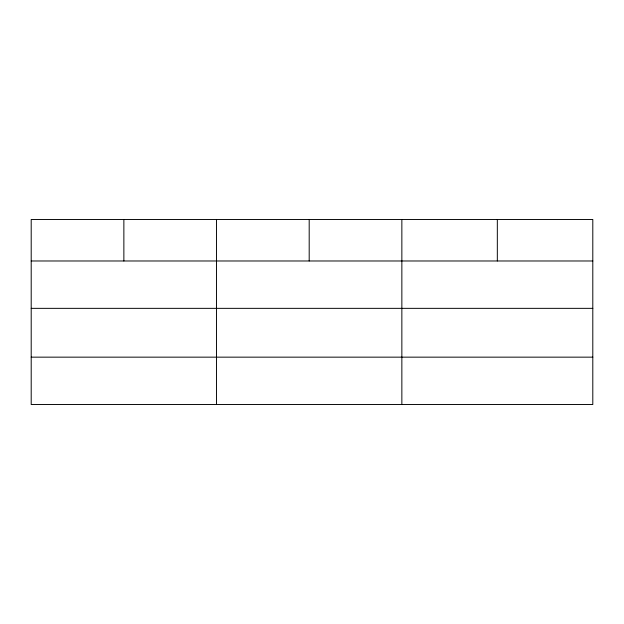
<?xml version="1.0" encoding="UTF-8"?>
<svg xmlns="http://www.w3.org/2000/svg" width="624" height="624" viewBox="0 0 624 624"><rect width="100%" height="100%" fill="white"/><g stroke="black" fill="none" stroke-linecap="round" stroke-linejoin="round"><path stroke-width="0.94" d="M592.8 308.35L592.8 219.476L31.2 219.476L31.2 404.524L592.8 404.524L592.8 308.35L31.2 308.35M31.2 260.98L592.8 260.98M31.2 357.154L592.8 357.154M497.328 219.476L497.328 260.98M401.856 219.476L401.856 404.524M309.192 219.476L309.192 260.98M216.528 219.476L216.528 404.524M123.864 219.476L123.864 260.98"/></g></svg>
